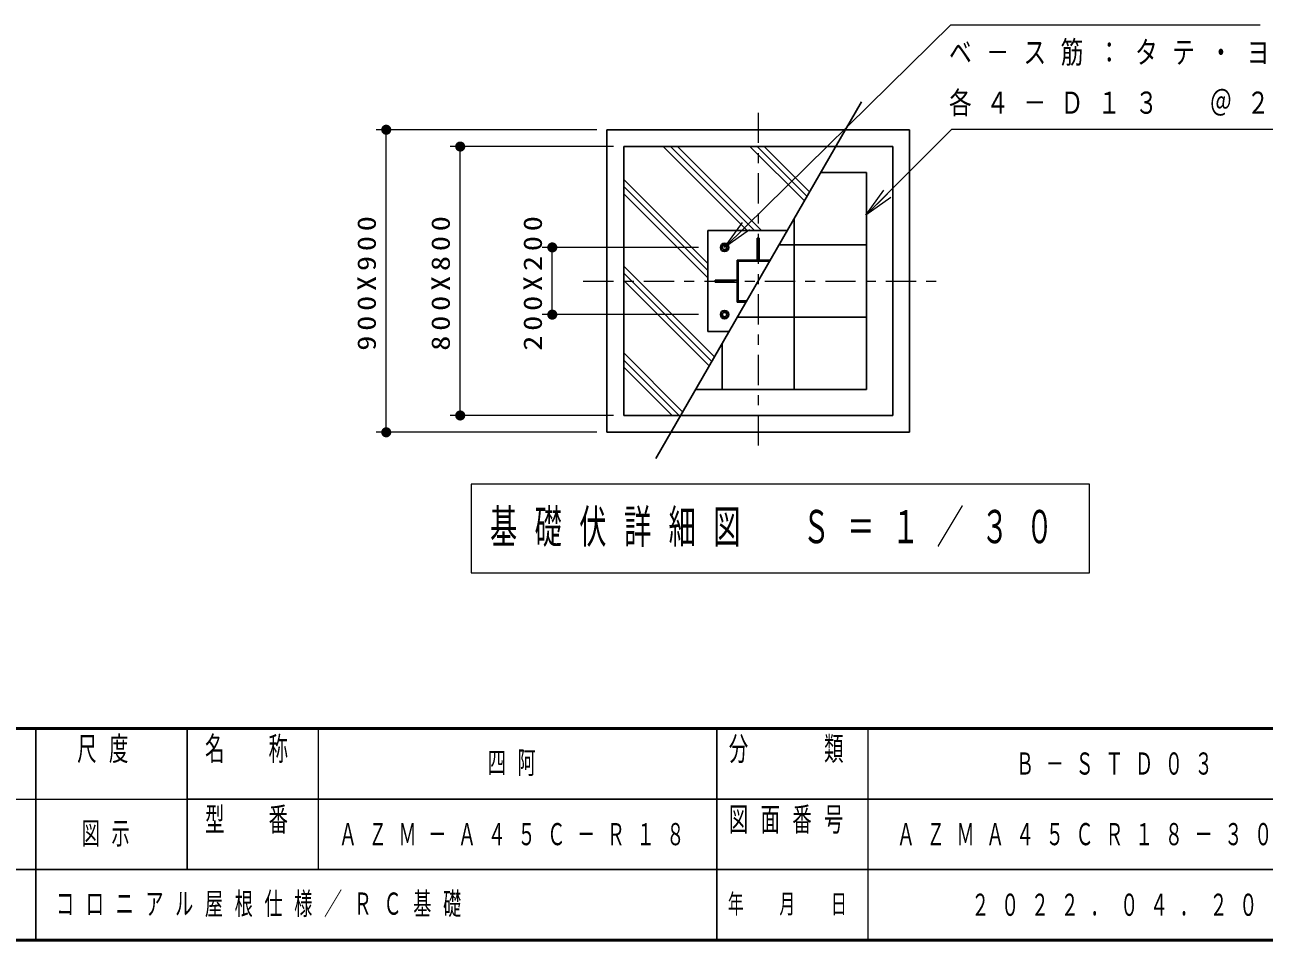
# Model space of a CAD drawing. Units: millimetres on the paper, with parts at other scales. Extents: x -385 to 8, y 0 to 267.
# Drawn here: x -203.6 to -80.7, y 0 to 90.8 of the extents above; entities that cross this region are included whole.
import ezdxf

# ---------------------------------------------------------------- set-up
doc = ezdxf.new("R2010")
doc.units = ezdxf.units.MM
doc.linetypes.add('USER2', pattern=[6, 3, -1, 1, -1])
doc.layers.add('LY_1', color=7, linetype='Continuous', lineweight=25)
doc.styles.add('ＭＳ ゴシック', font='')
doc.styles.get('ＭＳ ゴシック').set_extended_font_data('MS Gothic')

# ---------------------------------------------------------------- blocks, each defined once
blk = doc.blocks.new('filled_dot')
at = {"color": 0, "linetype": 'Continuous', "lineweight": -2, "const_width": 1.25}
blk.add_lwpolyline([(-0.625, 0, 1), (0.625, 0, 1)], format="xyb", close=True, dxfattribs=at)

msp = doc.modelspace()

# ---------------------------------------------------------------- linework, layer by layer
at = {"layer": 'LY_1'}
for p, q in [((-141.045, 47.769), (-120.627, 83.135)), ((-145.887, 80.364), (-115.887, 80.364)), ((-145.887, 80.364), (-145.887, 50.364)), ((-115.887, 80.364), (-115.887, 50.364)), ((-144.22, 78.698), (-117.553, 78.698)), ((-144.22, 78.698), (-144.22, 52.031)), ((-117.553, 78.698), (-117.553, 52.031)), ((-124.68, 76.114), (-120.137, 76.114)), ((-120.137, 76.114), (-120.137, 54.614)), ((-127.303, 71.571), (-127.303, 54.614)), ((-135.887, 70.364), (-135.887, 60.364)), ((-135.887, 70.364), (-128, 70.364)), ((-134.429, 69.059), (-134.637, 68.698)), ((-134.012, 69.058), (-134.428, 69.058)), ((-133.804, 68.697), (-134.012, 69.058)), ((-130.987, 67.448), (-130.987, 69.614)), ((-130.987, 69.614), (-130.787, 69.614)), ((-130.787, 67.448), (-130.787, 69.614)), ((-128.818, 68.948), (-120.137, 68.948)), ((-134.637, 68.697), (-134.429, 68.337)), ((-134.428, 68.337), (-134.012, 68.337)), ((-134.012, 68.337), (-133.804, 68.698)), ((-132.97, 67.448), (-132.97, 63.281)), ((-129.684, 67.448), (-132.97, 67.448)), ((-132.863, 67.341), (-132.863, 63.388)), ((-129.746, 67.341), (-132.863, 67.341)), ((-132.97, 65.464), (-135.136, 65.464)), ((-135.136, 65.264), (-135.136, 65.464)), ((-132.97, 65.264), (-135.136, 65.264)), ((-132.97, 63.281), (-132.09, 63.281)), ((-132.863, 63.388), (-132.028, 63.388)), ((-134.637, 62.031), (-134.429, 62.392)), ((-134.429, 61.67), (-134.637, 62.031)), ((-134.428, 62.392), (-134.012, 62.392)), ((-134.012, 61.67), (-134.428, 61.67)), ((-134.012, 62.392), (-133.804, 62.031)), ((-133.803, 62.031), (-134.012, 61.67)), ((-132.956, 61.781), (-120.137, 61.781)), ((-135.887, 60.364), (-133.773, 60.364)), ((-134.47, 59.158), (-134.47, 54.614)), ((-137.093, 54.614), (-120.137, 54.614)), ((-144.22, 52.031), (-117.553, 52.031)), ((-145.887, 50.364), (-115.887, 50.364)), ((-202.5, 7), (-202.5, 0))]:
    msp.add_line(p, q, dxfattribs=at)
at = {"layer": 'LY_1', "linetype": 'USER2', "lineweight": 13}
for p, q in [((-130.887, 82.052), (-130.887, 48.676)), ((-148.224, 65.364), (-113.169, 65.364))]:
    msp.add_line(p, q, dxfattribs=at)
at = {"layer": 'LY_1', "lineweight": 13}
for p, q in [((-146.887, 80.364), (-168.762, 80.364)), ((-167.762, 50.364), (-167.762, 80.364)), ((-145.22, 78.698), (-161.427, 78.698)), ((-160.427, 52.031), (-160.427, 78.698)), ((-131.967, 70.364), (-140.301, 78.698)), ((-131.26, 70.364), (-139.594, 78.698)), ((-130.553, 70.364), (-138.886, 78.698)), ((-126.305, 73.3), (-131.702, 78.698)), ((-126.046, 73.748), (-130.995, 78.698)), ((-125.787, 74.197), (-130.288, 78.698)), ((-135.887, 67.099), (-144.22, 75.433)), ((-135.887, 66.392), (-144.22, 74.726)), ((-135.887, 65.685), (-144.22, 74.018)), ((-120.2, 71.893), (-118.432, 74.368)), ((-120.2, 71.893), (-118.079, 74.015)), ((-117.725, 73.661), (-120.2, 71.893)), ((-134.22, 68.698), (-132.432, 71.158)), ((-134.22, 68.698), (-132.081, 70.801)), ((-131.731, 70.445), (-134.22, 68.698)), ((-136.787, 68.698), (-152.299, 68.698)), ((-151.299, 62.031), (-151.299, 68.698)), ((-130.987, 68.114), (-130.787, 68.114)), ((-135.229, 57.843), (-144.22, 66.834)), ((-135.488, 57.395), (-144.22, 66.127)), ((-135.747, 56.947), (-144.22, 65.42)), ((-133.636, 65.264), (-133.636, 65.464)), ((-136.787, 62.031), (-152.299, 62.031)), ((-138.376, 52.392), (-144.22, 58.236)), ((-138.722, 52.031), (-144.22, 57.529)), ((-139.429, 52.031), (-144.22, 56.822)), ((-145.22, 52.031), (-161.427, 52.031)), ((-146.887, 50.364), (-168.762, 50.364)), ((-159.348, 45.221), (-159.348, 36.421)), ((-98.048, 45.221), (-159.348, 45.221)), ((-98.048, 36.421), (-98.048, 45.221)), ((-159.348, 36.421), (-98.048, 36.421)), ((-174.5, 21), (-174.5, 7)), ((-120, 21), (-120, 0)), ((-242.5, 14), (-187.5, 14))]:
    msp.add_line(p, q, dxfattribs=at)
at = {"layer": 'LY_1', "lineweight": 50}
for p, q in [((-385, 21), (0, 21)), ((-385, 0), (0, 0))]:
    msp.add_line(p, q, dxfattribs=at)
at = {"layer": 'LY_1', "color": 211}
for p, q in [((-202.5, 21), (-202.5, 7)), ((-187.5, 21), (-187.5, 7)), ((-135, 21), (-135, 0)), ((-187.5, 14), (-70, 14)), ((-242.5, 7), (0, 7))]:
    msp.add_line(p, q, dxfattribs=at)
at = {"layer": 'LY_1', "lineweight": 13}
for points in [[(-134.22, 68.698), (-111.778, 90.772), (-81.133, 90.772)], [(-120.2, 71.893), (-111.671, 80.422), (-78.452, 80.422)]]:
    msp.add_lwpolyline(points, dxfattribs=at)
at = {"layer": 'LY_1'}
for centre, radius in [((-134.22, 68.698), 0.417), ((-134.22, 68.698), 0.361), ((-134.22, 68.698), 0.212), ((-134.22, 62.031), 0.417), ((-134.22, 62.031), 0.361), ((-134.22, 62.031), 0.212)]:
    msp.add_circle(centre, radius, dxfattribs=at)

# ---------------------------------------------------------------- block references
at = {"layer": 'LY_1', "lineweight": 13, "xscale": 0.4, "yscale": 0.4}
for p, rotation in [((-167.762, 80.364), 270), ((-160.427, 78.698), 270), ((-151.299, 68.698), 270), ((-151.299, 62.031), 90), ((-160.427, 52.031), 90), ((-167.762, 50.364), 90)]:
    msp.add_blockref('filled_dot', p, dxfattribs=dict(at, rotation=rotation))

# ---------------------------------------------------------------- texts
at = {"layer": 'LY_1', "style": 'ＭＳ ゴシック'}
for s, insert, char_height, attachment_point in [('\\T1.64;\\W0.75;ベ－ス筋：タテ・ヨコ', (-111.964, 87.922), 2.199, 4), ('\\T1.64;\\W0.75;各４－Ｄ１３\u3000＠２１５', (-111.964, 82.922), 2.199, 4), ('\\T1.64;\\W0.6;基礎伏詳細図\u3000Ｓ＝１／３０', (-128.698, 40.821), 3.299, 5), ('\\T1.64;\\W0.6;四阿', (-154.75, 17.5), 2.199, 5), ('\\T1.64;\\W0.6;Ｂ－ＳＴＤ０３', (-95, 17.5), 2.199, 5), ('\\T1.64;\\W0.6;図示', (-195, 10.5), 2.199, 5), ('\\T1.64;\\W0.6;ＡＺＭ－Ａ４５Ｃ－Ｒ１８', (-154.75, 10.5), 2.199, 5), ('\\T1.64;\\W0.6;ＡＺＭＡ４５ＣＲ１８－３０１０', (-95, 10.5), 2.199, 5), ('\\T1.64;\\W0.6;コロニアル屋根仕様／ＲＣ基礎', (-200.5, 3.5), 2.199, 4), ('\\T1.64;\\W0.6;２０２２．０４．２０', (-95, 3.5), 2.199, 5)]:
    msp.add_mtext(s, dxfattribs=dict(at, insert=insert, char_height=char_height, attachment_point=attachment_point))
at = {"layer": 'LY_1', "char_height": 1.833, "attachment_point": 8, "rotation": 90, "style": 'ＭＳ ゴシック'}
for s, insert in [('\\T1.32;\\W1.2;900X900', (-168.762, 65.364)), ('\\T1.32;\\W1.2;800X800', (-161.427, 65.364)), ('\\T1.32;\\W1.2;200X200', (-152.299, 65.364))]:
    msp.add_mtext(s, dxfattribs=dict(at, insert=insert))
at = {"layer": 'LY_1', "color": 4, "style": 'ＭＳ ゴシック'}
for s, insert, char_height, attachment_point in [('\\T1.64;\\W0.6;尺度', (-195.25, 20.167), 2.346, 2), ('\\T1.64;\\W0.6;名\u3000称', (-181, 20.167), 2.346, 2), ('\\T1.64;\\W0.6;分\u3000\u3000類', (-127.5, 20.167), 2.346, 2), ('\\T1.64;\\W0.6;型\u3000番', (-181, 13.167), 2.346, 2), ('\\T1.64;\\W0.6;図面番号', (-127.5, 13.167), 2.346, 2), ('\\T1.64;\\W0.6;年\u3000月\u3000日', (-127.5, 3.5), 1.906, 5)]:
    msp.add_mtext(s, dxfattribs=dict(at, insert=insert, char_height=char_height, attachment_point=attachment_point))

doc.saveas('drawing.dxf')
